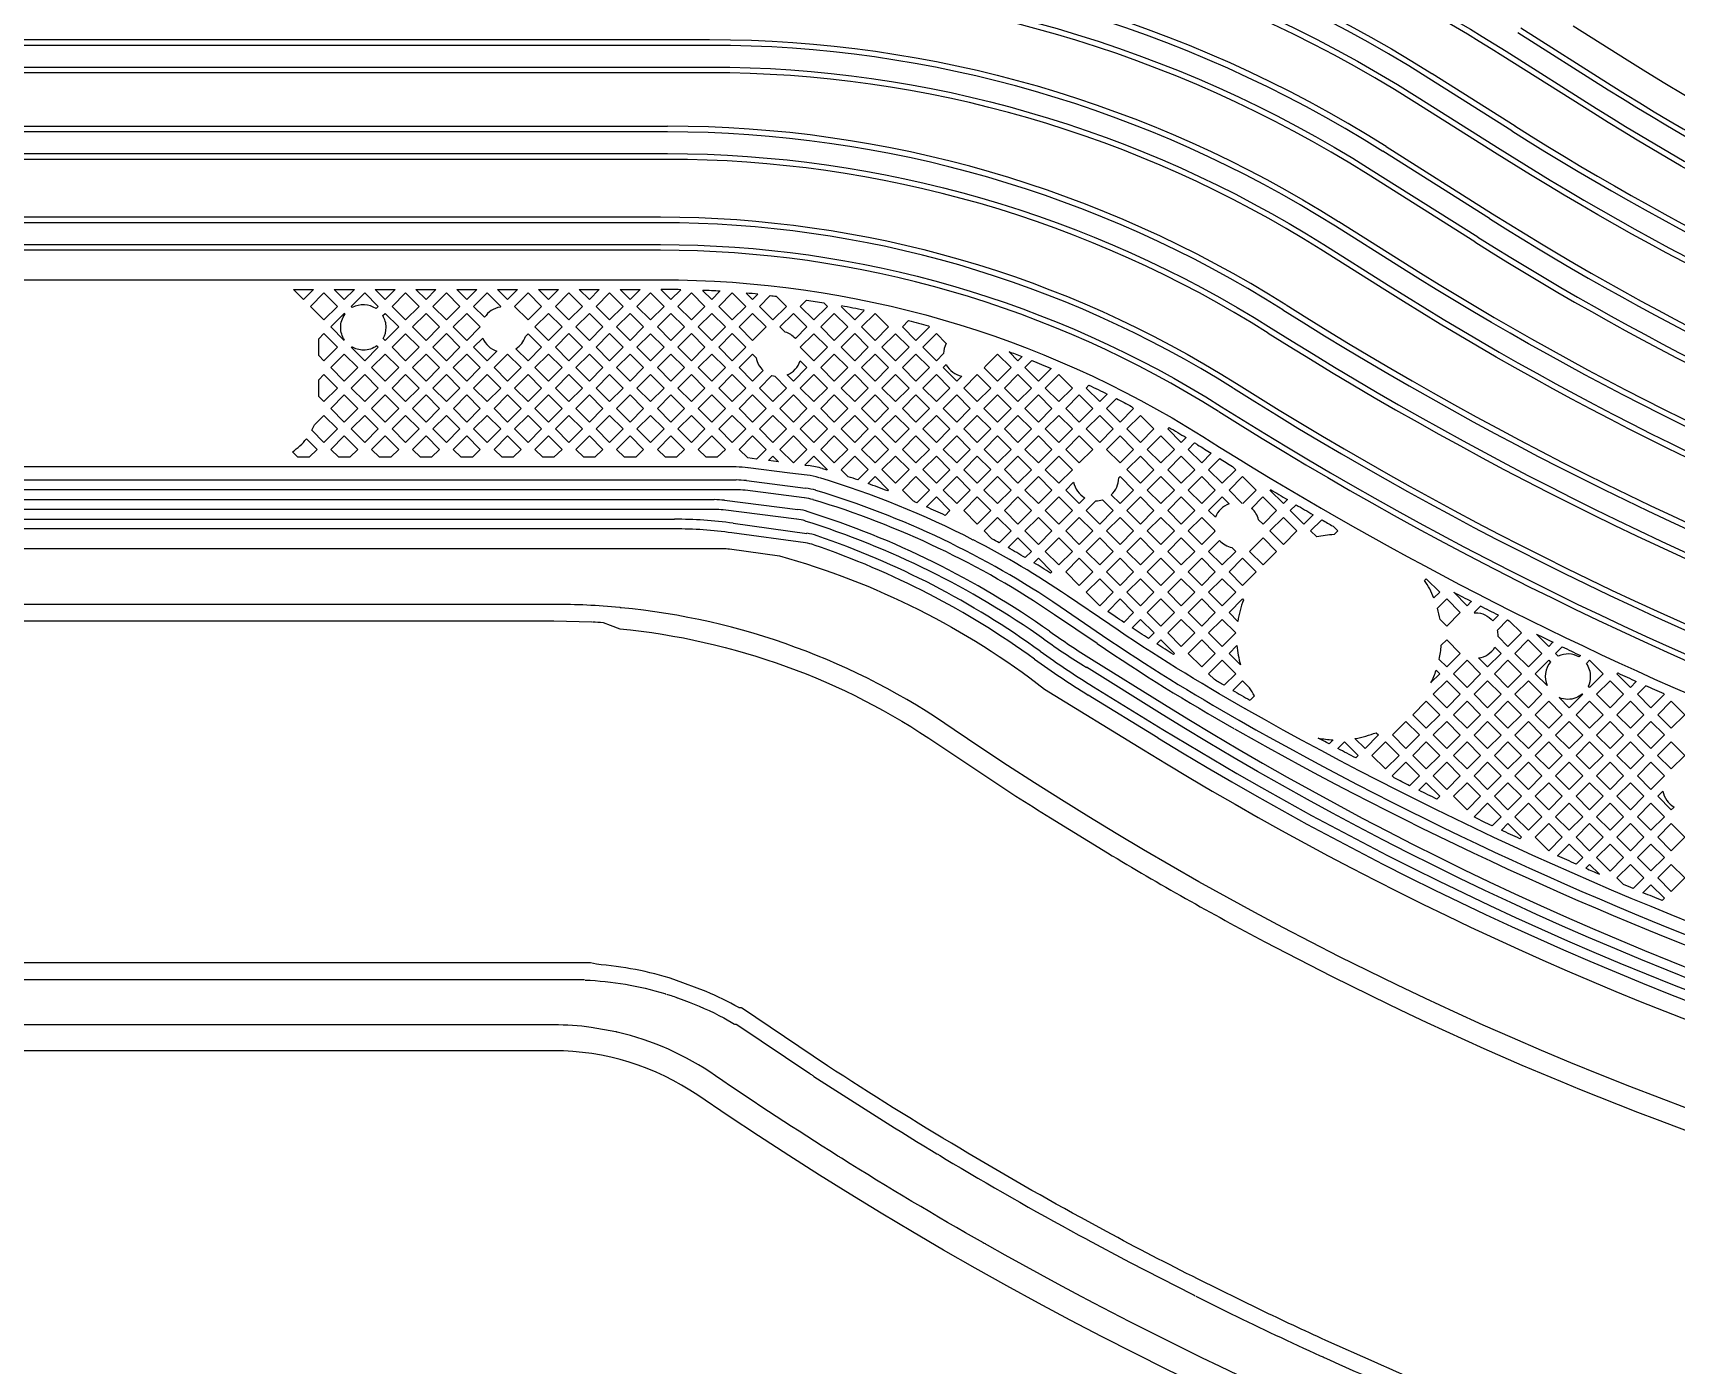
# Model space of a CAD drawing. Extents: x 3103 to 3424, y -52 to 175.
# Drawn here: x 3162.12 to 3174.98, y -17.54 to -7.11 of the extents above; entities that cross this region are included whole.
import ezdxf

# ---------------------------------------------------------------- set-up
doc = ezdxf.new("R2010")
doc.units = 0
doc.layers.add('gbr-dxf_layer0', color=7, linetype='Continuous')
doc.layers.add('gbr-outline-dxf_layer1', color=2, linetype='Continuous')

msp = doc.modelspace()

# ---------------------------------------------------------------- linework, layer by layer
at = {"layer": 'gbr-dxf_layer0'}
for p, q in [((3173.766, -7.067), (3174.475, -7.515)), ((3174.599, -7.319), (3174.176, -7.052)), ((3174.451, -7.553), (3173.742, -7.105)), ((3174.336, -7.735), (3173.627, -7.287)), ((3173.651, -7.249), (3174.36, -7.697)), ((3173.696, -7.872), (3173.047, -7.462)), ((3173.072, -7.424), (3173.721, -7.834)), ((3173.581, -8.055), (3172.932, -7.645)), ((3172.956, -7.607), (3173.605, -8.017)), ((3173.521, -8.56), (3172.687, -8.033)), ((3172.711, -7.995), (3173.545, -8.522)), ((3173.406, -8.742), (3172.572, -8.215)), ((3172.596, -8.177), (3173.43, -8.704)), ((3172.703, -9.119), (3172.201, -8.802)), ((3172.225, -8.764), (3172.727, -9.081)), ((3164.156, -9.116), (3164.313, -9.116)), ((3164.476, -9.116), (3164.633, -9.116)), ((3164.796, -9.116), (3164.952, -9.116)), ((3165.115, -9.116), (3165.272, -9.116)), ((3165.435, -9.116), (3165.592, -9.116)), ((3165.755, -9.116), (3165.911, -9.116)), ((3166.075, -9.116), (3166.231, -9.116)), ((3166.394, -9.116), (3166.551, -9.116)), ((3166.714, -9.116), (3166.871, -9.116)), ((3164.448, -9.408), (3164.554, -9.514)), ((3168.043, -10.553), (3167.716, -10.511)), ((3167.955, -10.465), (3167.877, -10.455)), ((3168.161, -10.491), (3168.188, -10.494)), ((3144.238, -10.607), (3167.622, -10.607)), ((3167.703, -10.612), (3168.166, -10.671)), ((3168.179, -10.57), (3168.044, -10.553)), ((3144.311, -10.761), (3167.451, -10.761)), ((3167.532, -10.766), (3168.106, -10.838)), ((3168.156, -10.746), (3167.693, -10.688)), ((3171.482, -10.686), (3171.585, -10.79)), ((3144.631, -10.914), (3167.14, -10.914)), ((3168.096, -10.914), (3167.522, -10.842)), ((3168.165, -11.1), (3167.589, -11.021)), ((3167.599, -10.945), (3168.175, -11.025)), ((3170.548, -11.74), (3170.216, -11.514)), ((3170.448, -11.887), (3170.116, -11.662)), ((3170.159, -11.599), (3170.491, -11.824)), ((3171.55, -11.714), (3171.482, -11.645)), ((3171.482, -11.965), (3171.544, -11.903)), ((3171.571, -12.055), (3171.482, -11.965)), ((3173.972, -12.217), (3173.879, -12.125)), ((3170.924, -12.625), (3170.38, -12.291)), ((3170.42, -12.226), (3170.964, -12.56))]:
    msp.add_line(p, q, dxfattribs=at)
at = {"layer": 'gbr-dxf_layer0', "linetype": 'Continuous'}
for points in [[(3185.036, -7.653), (3184.489, -7.653, -0.154892), (3174.641, -4.636, 0.091197), (3169.846, -2.465, 0.044548), (3167.16, -2.062)], [(3169.713, -2.564, -0.079641), (3169.721, -2.566, -0.001637), (3169.816, -2.589, -0.024256), (3171.155, -2.991, -0.02103), (3172.28, -3.443, -0.018687), (3173.245, -3.923, -0.026283), (3174.535, -4.717, 0.139031), (3183.385, -7.756)], [(3145, -5.339), (3167.052, -5.339, -0.141794), (3173.651, -7.249)], [(3173.627, -7.287, 0.141794), (3167.052, -5.384), (3145, -5.384)], [(3144.288, -5.756), (3144.29, -5.757, 0.063979), (3144.55, -5.804), (3167.465, -5.804, -0.14163), (3173.071, -7.424)], [(3173.047, -7.462, 0.14163), (3167.465, -5.849), (3144.549, -5.849)], [(3144.225, -5.963, 0.065192), (3144.544, -6.019), (3167.465, -6.019, -0.141632), (3172.956, -7.606)], [(3172.932, -7.645, 0.141632), (3167.465, -6.064), (3144.544, -6.064)], [(3143.92, -6.694), (3167.464, -6.694, -0.141634), (3172.596, -8.177)], [(3172.572, -8.215, 0.141634), (3167.464, -6.739), (3143.92, -6.739)], [(3145.166, -7.158), (3167.415, -7.158, -0.14163), (3172.34, -8.582)], [(3172.316, -8.62, 0.14163), (3167.415, -7.203), (3145.166, -7.203)], [(3183.561, -10.221), (3182.365, -10.078, -0.015657), (3181.207, -9.902, -0.16381), (3181.099, -9.938, -0.262677), (3180.947, -9.852, -0.013726), (3179.945, -9.625, -0.17168), (3179.833, -9.664, -0.308613), (3179.668, -9.551, -0.074387), (3174.599, -7.319)], [(3145.165, -7.373), (3167.414, -7.373, -0.141633), (3172.225, -8.764)], [(3172.201, -8.802, 0.141633), (3167.414, -7.418), (3145.165, -7.418)], [(3183.546, -10.498), (3182.332, -10.353, -0.111451), (3174.451, -7.553)], [(3174.475, -7.515, 0.111451), (3182.338, -10.308), (3183.55, -10.453), (3191.562, -10.453, 0.097445), (3195.403, -9.698, -0.02167), (3195.668, -9.599)], [(3174.36, -7.697, 0.111452), (3182.312, -10.522), (3183.537, -10.669), (3191.561, -10.669)], [(3144.2, -8.263, -0.198881), (3145.231, -7.836), (3167.085, -7.836)], [(3183.533, -10.714), (3182.306, -10.567, -0.111452), (3174.336, -7.735)], [(3167.085, -7.881), (3145.231, -7.881, 0.198881), (3144.231, -8.295), (3143.85, -8.676, -0.171305), (3143.768, -8.716)], [(3145.231, -8.051), (3167.085, -8.051, -0.141631), (3171.813, -9.418)], [(3171.788, -9.456, 0.141631), (3167.085, -8.096), (3145.231, -8.096)], [(3183.492, -11.387), (3182.73, -11.296, -0.111852), (3173.582, -8.055)], [(3173.606, -8.017, 0.111852), (3182.735, -11.252), (3183.496, -11.342), (3191.562, -11.342, 0.097439), (3195.739, -10.52)], [(3171.515, -9.889, 0.141628), (3167.031, -8.592), (3145.825, -8.592, 0.131754), (3144.651, -8.907)], [(3145.825, -8.547), (3167.031, -8.547, -0.141628), (3171.539, -9.851)], [(3182.848, -12.473, -0.11262), (3172.818, -8.937), (3172.316, -8.62)], [(3172.341, -8.582), (3172.842, -8.899, 0.11262), (3182.853, -12.429)], [(3144.737, -9.055, -0.131762), (3145.826, -8.763), (3167.031, -8.763, -0.141631), (3171.424, -10.033)], [(3171.4, -10.071, 0.141631), (3167.031, -8.808), (3145.826, -8.808, 0.131761), (3144.759, -9.094)], [(3145.826, -9.039), (3167.031, -9.039, -0.141628), (3171.277, -10.267)], [(3183.412, -12.755), (3182.823, -12.688, -0.112619), (3172.703, -9.119)], [(3172.727, -9.081, 0.112619), (3182.829, -12.643), (3183.416, -12.711), (3191.554, -12.711, 0.097433), (3196.25, -11.787)], [(3171.928, -9.236, 0.112908), (3183.384, -13.268), (3191.562, -13.268)], [(3164.556, -9.511, -0.149156), (3164.526, -9.412, -0.15887), (3164.56, -9.307), (3164.554, -9.302), (3164.448, -9.408)], [(3171.813, -9.418, 0.11302), (3183.372, -13.483), (3191.562, -13.483)], [(3164.608, -9.567), (3164.714, -9.673), (3164.82, -9.567), (3164.809, -9.556, -0.158861), (3164.704, -9.59, -0.137539), (3164.612, -9.564)], [(3169.883, -9.727), (3169.939, -9.672, -0.005172), (3170.089, -9.733)], [(3170.363, -9.887), (3170.385, -9.865, -0.005052), (3170.528, -9.934)], [(3171.539, -9.851, 0.113281), (3183.343, -13.995), (3191.561, -13.995, 0.09736), (3196.737, -12.977, -0.142087), (3196.764, -12.967), (3199.084, -12.259, -0.071728), (3202.237, -11.771)], [(3171.424, -10.033, 0.113389), (3183.33, -14.21), (3191.561, -14.21)], [(3171.002, -10.207), (3171.013, -10.196, -0.004919), (3171.146, -10.275)], [(3171.277, -10.267, 0.087103), (3180.379, -14.003, 0.026027), (3183.3, -14.485)], [(3171.162, -10.367), (3171.212, -10.316, -0.00098), (3171.236, -10.331, 0.00112), (3171.342, -10.398)], [(3167.715, -10.511, 0.031447), (3167.622, -10.505), (3144.238, -10.505, 0.037612), (3143.983, -10.524, -0.162681), (3143.959, -10.521), (3143.809, -10.442, -0.027352), (3143.668, -10.465)], [(3167.693, -10.688, 0.031476), (3167.622, -10.683), (3144.238, -10.683, 0.057691), (3143.89, -10.724)], [(3171.961, -10.846), (3172.007, -10.801, 0.001374), (3172.14, -10.879)], [(3167.522, -10.842, 0.031209), (3167.451, -10.837), (3144.311, -10.837)], [(3167.589, -11.021, 0.034651), (3167.14, -10.99), (3144.631, -10.99, 0.078873), (3144.402, -11.026)], [(3144.16, -11.265, -0.068819), (3144.323, -11.186), (3144.442, -11.147, -0.075403), (3144.467, -11.143), (3167.518, -11.143, -0.034266), (3167.571, -11.147), (3167.962, -11.201, -0.096807), (3170.038, -12.244), (3170.813, -12.721, 0.127689), (3183.375, -16.582), (3183.384, -16.582, -0.055467), (3183.389, -16.582, 0.010906), (3184.529, -16.607), (3190.008, -16.607, 0.010952), (3191.144, -16.582, -0.055702), (3191.15, -16.582), (3191.158, -16.582, 0.090213), (3200.211, -14.517, -0.101418), (3202.461, -14.055)], [(3171.482, -11.645), (3171.588, -11.539), (3171.595, -11.547, 0.05408), (3171.55, -11.714)], [(3218.002, -17.373), (3212.812, -16.458), (3212.545, -16.354), (3203.367, -14.736, 0.143732), (3200.29, -15.079, -0.100607), (3189.865, -17.198), (3184.364, -17.198, -0.15063), (3169.33, -12.563, 0.128354), (3166.723, -11.607, -0.064739), (3166.717, -11.607, -0.058104), (3166.711, -11.606, 0.023513), (3166.195, -11.581), (3146.046, -11.581), (3145.299, -11.613)], [(3145.398, -11.743), (3145.409, -11.738, -0.126864), (3145.415, -11.736), (3145.989, -11.711, -0.055702), (3145.995, -11.711), (3166.195, -11.709), (3166.493, -11.717)], [(3173.591, -11.666, -0.001397), (3173.45, -11.595), (3173.4, -11.645)], [(3173.402, -11.647, -0.013113), (3173.411, -11.647, -0.221079), (3173.547, -11.71), (3173.591, -11.666)], [(3166.497, -11.717, -0.003948), (3166.581, -11.723), (3166.636, -11.743)], [(3166.636, -11.743), (3166.711, -11.772, -0.12627), (3169.202, -12.676), (3169.813, -13.082, 0.002981), (3170.083, -13.253), (3170.529, -13.527, 0.013182), (3171.762, -14.224), (3172.284, -14.494), (3172.735, -14.716, 0.097311), (3182.765, -17.316), (3183.282, -17.341, -0.055033), (3183.288, -17.342, 0.010023), (3184.365, -17.363), (3189.865, -17.363, 0.010023), (3190.941, -17.342, -0.055026), (3190.947, -17.341), (3190.956, -17.341, 0.000637), (3191.02, -17.339, -0.055256), (3191.026, -17.338), (3191.035, -17.338, 0.003901), (3191.453, -17.316, -0.059518), (3191.459, -17.316)], [(3171.61, -12.4, 0.006593), (3171.608, -12.398, -0.019971), (3170.548, -11.74)], [(3174.039, -11.965), (3174.091, -11.913, 0.001409), (3174.234, -11.982)], [(3174.234, -11.982), (3174.223, -11.993, 0.242875), (3174.06, -11.986), (3174.039, -11.965)], [(3190.004, -16.297), (3184.474, -16.297, -0.140029), (3170.937, -12.43), (3170.365, -12.074)], [(3170.405, -12.009), (3170.977, -12.365, 0.140029), (3184.474, -16.221), (3190.004, -16.221)], [(3173.879, -12.125), (3173.985, -12.019), (3173.999, -12.033, 0.282666), (3173.972, -12.217)], [(3171.646, -12.332), (3171.682, -12.297, -0.023194), (3171.643, -12.235), (3171.588, -12.179), (3171.511, -12.255)], [(3174.519, -12.125), (3174.526, -12.118, 0.001417), (3174.671, -12.185)], [(3174.888, -12.282, -0.001381), (3174.745, -12.218), (3174.679, -12.285)], [(3174.25, -12.283, -0.176964), (3174.135, -12.325, -0.100729), (3174.066, -12.311)], [(3180.557, -15.64, -0.03679), (3176.52, -14.598, -0.047484), (3171.613, -12.401)], [(3171.562, -12.489, 0.084449), (3180.54, -15.74), (3180.697, -15.765, 0.03745), (3184.58, -16.056)], [(3172.296, -12.642), (3172.265, -12.673, -0.000876), (3172.18, -12.628)], [(3166.481, -14.389), (3151.742, -14.389, 0.235173), (3151.718, -14.408), (3151.562, -14.564, -0.202179), (3151.552, -14.568), (3142.553, -14.568, -0.396842), (3142.54, -14.556, 0.407279), (3142.22, -14.273), (3141.378, -14.273, -0.202119), (3141.369, -14.269), (3141.089, -13.988, -0.202117), (3141.085, -13.979)], [(3167.661, -14.741), (3167.649, -14.741, -0.123407), (3167.643, -14.739, 0.026471), (3167.388, -14.613), (3167.134, -14.518, 0.057621), (3166.528, -14.4), (3166.483, -14.389)], [(3162.039, -14.519), (3163.271, -14.519, -0.0269), (3163.29, -14.518, -0.026894), (3163.309, -14.519), (3164.541, -14.519, -0.0269), (3164.56, -14.518, -0.026894), (3164.579, -14.519), (3165.072, -14.519)], [(3165.076, -14.519), (3165.819, -14.519, -0.016878), (3165.83, -14.518, -0.016971), (3165.842, -14.519), (3166.429, -14.519, -0.105825), (3166.434, -14.52)], [(3166.44, -14.523, -0.062025), (3167.063, -14.629, -0.091727), (3167.072, -14.632)], [(3167.077, -14.633), (3167.103, -14.642, -0.067956), (3167.149, -14.658), (3167.16, -14.662)], [(3167.163, -14.663), (3167.214, -14.68, -0.033362), (3167.525, -14.82), (3167.61, -14.868)], [(3173.565, -17.911, -0.008708), (3172.617, -17.514), (3172.239, -17.345, -0.004784), (3171.728, -17.106), (3171.24, -16.866, -0.00686), (3170.522, -16.493), (3170.384, -16.418, -0.009863), (3169.373, -15.841, -0.010348), (3168.337, -15.194), (3167.665, -14.742)], [(3185.189, -20.491), (3184.364, -20.491, -0.037066), (3179.935, -20.162), (3179.058, -20.018, -0.066754), (3179.051, -20.017, -0.064721), (3179.045, -20.015, -0.084374), (3169.591, -16.6, -0.000313), (3169.568, -16.587, -0.058015), (3169.563, -16.585, -0.056518), (3169.558, -16.582, -0.010789), (3168.447, -15.919, -0.000308), (3168.425, -15.905, -0.054309), (3168.421, -15.903, -0.05371), (3168.416, -15.9, -0.009533), (3167.46, -15.273, 0.096225), (3166.692, -14.931, -0.060789), (3166.686, -14.93, -0.060727), (3166.68, -14.928), (3166.488, -14.894, 0.033416), (3166.195, -14.874), (3160.755, -14.874)], [(3167.613, -14.868), (3167.619, -14.868, -0.150569), (3167.627, -14.871), (3168.199, -15.256, -0.040378), (3168.223, -15.272), (3168.232, -15.278, 0.009159), (3169.151, -15.857), (3169.194, -15.883, -0.042294), (3169.219, -15.898), (3169.254, -15.92, 0.010229), (3170.307, -16.521), (3170.363, -16.551, -0.014246), (3170.372, -16.556), (3170.702, -16.733), (3171.198, -16.987, -0.03023), (3171.217, -16.997)], [(3171.222, -17), (3171.499, -17.137, 0.006492), (3172.195, -17.465, -0.049044), (3172.227, -17.479, 0.01195), (3173.53, -18.034, -0.040438), (3173.556, -18.045, 0.009922), (3174.658, -18.457, -0.046598), (3174.689, -18.468, 0.010228), (3175.841, -18.846, -0.047986), (3175.874, -18.855, 0.010282), (3177.047, -19.186, -0.041066), (3177.075, -19.193, 0.009148), (3178.129, -19.445, -0.04044), (3178.157, -19.451)]]:
    msp.add_lwpolyline(points, format="xyb", dxfattribs=at)
for points in [[(3164.313, -9.116), (3164.235, -9.194), (3164.156, -9.116)], [(3164.633, -9.116), (3164.554, -9.194), (3164.476, -9.116)], [(3164.952, -9.116), (3164.874, -9.194), (3164.796, -9.116)], [(3165.272, -9.116), (3165.194, -9.194), (3165.115, -9.116)], [(3165.592, -9.116), (3165.513, -9.194), (3165.435, -9.116)], [(3165.911, -9.116), (3165.833, -9.194), (3165.755, -9.116)], [(3166.231, -9.116), (3166.153, -9.194), (3166.075, -9.116)], [(3166.551, -9.116), (3166.473, -9.194), (3166.394, -9.116)], [(3166.871, -9.116), (3166.792, -9.194), (3166.714, -9.116)], [(3167.189, -9.117), (3167.112, -9.194), (3167.034, -9.116)], [(3167.496, -9.129), (3167.432, -9.194), (3167.36, -9.122)], [(3167.793, -9.152), (3167.751, -9.194), (3167.702, -9.144)], [(3168.445, -9.248), (3168.551, -9.354), (3168.626, -9.279)], [(3169.861, -9.641), (3169.829, -9.673), (3169.759, -9.603)], [(3170.089, -9.733), (3169.989, -9.833), (3169.883, -9.727)], [(3170.528, -9.934), (3170.469, -9.993), (3170.363, -9.887)], [(3171.146, -10.275), (3171.108, -10.313), (3171.002, -10.207)], [(3167.877, -10.455), (3167.911, -10.421), (3167.955, -10.465)], [(3168.337, -10.527), (3168.231, -10.42), (3168.161, -10.491)], [(3171.342, -10.398), (3171.268, -10.473), (3171.162, -10.367)], [(3171.589, -10.791), (3171.694, -10.686), (3171.588, -10.58), (3171.482, -10.686)], [(3171.801, -10.686), (3171.907, -10.792), (3171.939, -10.761)], [(3172.14, -10.879), (3172.067, -10.952), (3171.961, -10.846)], [(3173.013, -11.393), (3173.026, -11.38), (3173.132, -11.485), (3173.086, -11.531)], [(3173.379, -11.558), (3173.346, -11.592), (3173.241, -11.486)], [(3174.018, -11.878), (3173.985, -11.911), (3173.889, -11.815)], [(3173.104, -12.097), (3173.132, -12.125), (3173.063, -12.194)], [(3174.671, -12.185), (3174.625, -12.231), (3174.519, -12.125)], [(3174.066, -12.311), (3174.145, -12.391), (3174.251, -12.285)], [(3174.679, -12.285), (3174.785, -12.391), (3174.891, -12.285)], [(3174.275, -13.648), (3174.305, -13.617), (3174.383, -13.695)]]:
    msp.add_lwpolyline(points, dxfattribs=at)
for points in [[(3164.289, -9.248), (3164.395, -9.142), (3164.5, -9.248), (3164.394, -9.354)], [(3164.928, -9.248), (3165.034, -9.142), (3165.14, -9.248), (3165.034, -9.354)], [(3165.248, -9.248), (3165.354, -9.142), (3165.46, -9.248), (3165.354, -9.354)], [(3165.887, -9.248), (3165.993, -9.142), (3166.099, -9.248), (3165.993, -9.354)], [(3166.207, -9.248), (3166.313, -9.142), (3166.419, -9.248), (3166.313, -9.354)], [(3166.526, -9.248), (3166.632, -9.142), (3166.738, -9.248), (3166.632, -9.354)], [(3166.846, -9.248), (3166.952, -9.142), (3167.058, -9.248), (3166.952, -9.354)], [(3167.166, -9.248), (3167.272, -9.142), (3167.378, -9.248), (3167.272, -9.354)], [(3167.486, -9.248), (3167.591, -9.142), (3167.697, -9.248), (3167.592, -9.354)], [(3165.088, -9.408), (3165.194, -9.302), (3165.3, -9.408), (3165.194, -9.514)], [(3165.407, -9.408), (3165.513, -9.302), (3165.619, -9.408), (3165.513, -9.514)], [(3166.047, -9.408), (3166.153, -9.302), (3166.259, -9.408), (3166.153, -9.514)], [(3166.367, -9.408), (3166.473, -9.302), (3166.579, -9.408), (3166.473, -9.514)], [(3166.686, -9.408), (3166.792, -9.302), (3166.898, -9.408), (3166.792, -9.514)], [(3167.006, -9.408), (3167.112, -9.302), (3167.218, -9.408), (3167.112, -9.514)], [(3167.326, -9.408), (3167.432, -9.302), (3167.538, -9.408), (3167.432, -9.514)], [(3167.645, -9.408), (3167.751, -9.302), (3167.857, -9.408), (3167.751, -9.514)], [(3168.285, -9.408), (3168.391, -9.302), (3168.497, -9.408), (3168.391, -9.514)], [(3168.605, -9.408), (3168.71, -9.302), (3168.816, -9.408), (3168.711, -9.514)], [(3164.354, -9.502), (3164.394, -9.461), (3164.5, -9.567), (3164.395, -9.673), (3164.354, -9.632)], [(3164.928, -9.567), (3165.034, -9.462), (3165.14, -9.567), (3165.034, -9.673)], [(3165.248, -9.567), (3165.354, -9.461), (3165.46, -9.567), (3165.354, -9.673)], [(3166.207, -9.567), (3166.313, -9.461), (3166.419, -9.567), (3166.313, -9.673)], [(3166.526, -9.567), (3166.632, -9.461), (3166.738, -9.567), (3166.632, -9.673)], [(3166.846, -9.567), (3166.952, -9.462), (3167.058, -9.567), (3166.952, -9.673)], [(3167.166, -9.567), (3167.272, -9.461), (3167.378, -9.567), (3167.272, -9.673)], [(3167.486, -9.567), (3167.592, -9.461), (3167.698, -9.567), (3167.592, -9.673)], [(3168.125, -9.567), (3168.231, -9.462), (3168.337, -9.568), (3168.231, -9.673)], [(3168.445, -9.568), (3168.551, -9.461), (3168.657, -9.567), (3168.551, -9.674)], [(3168.764, -9.567), (3168.87, -9.462), (3168.976, -9.567), (3168.87, -9.673)], [(3164.448, -9.727), (3164.554, -9.621), (3164.66, -9.727), (3164.554, -9.833)], [(3164.768, -9.727), (3164.874, -9.621), (3164.98, -9.727), (3164.874, -9.833)], [(3165.088, -9.727), (3165.194, -9.621), (3165.3, -9.727), (3165.194, -9.833)], [(3165.407, -9.727), (3165.513, -9.621), (3165.619, -9.727), (3165.513, -9.833)], [(3165.727, -9.727), (3165.833, -9.621), (3165.939, -9.727), (3165.833, -9.833)], [(3166.047, -9.727), (3166.153, -9.621), (3166.259, -9.727), (3166.153, -9.833)], [(3166.367, -9.727), (3166.473, -9.621), (3166.579, -9.727), (3166.473, -9.833)], [(3166.686, -9.727), (3166.792, -9.621), (3166.898, -9.727), (3166.792, -9.833)], [(3167.006, -9.727), (3167.112, -9.621), (3167.218, -9.727), (3167.112, -9.833)], [(3167.326, -9.727), (3167.432, -9.621), (3167.538, -9.727), (3167.432, -9.833)], [(3168.285, -9.727), (3168.391, -9.621), (3168.497, -9.727), (3168.391, -9.833)], [(3168.604, -9.727), (3168.711, -9.621), (3168.816, -9.727), (3168.71, -9.833)], [(3168.924, -9.727), (3169.03, -9.621), (3169.136, -9.727), (3169.03, -9.833)], [(3164.354, -9.952), (3164.354, -9.822), (3164.395, -9.781), (3164.501, -9.887), (3164.395, -9.993)], [(3164.608, -9.887), (3164.714, -9.781), (3164.82, -9.887), (3164.714, -9.993)], [(3164.928, -9.887), (3165.034, -9.781), (3165.14, -9.887), (3165.034, -9.993)], [(3165.248, -9.887), (3165.354, -9.781), (3165.46, -9.887), (3165.354, -9.993)], [(3165.567, -9.887), (3165.673, -9.781), (3165.779, -9.887), (3165.673, -9.993)], [(3165.887, -9.887), (3165.993, -9.781), (3166.099, -9.887), (3165.993, -9.993)], [(3166.207, -9.887), (3166.313, -9.781), (3166.419, -9.887), (3166.313, -9.993)], [(3166.526, -9.887), (3166.632, -9.781), (3166.738, -9.887), (3166.632, -9.993)], [(3166.846, -9.887), (3166.952, -9.781), (3167.058, -9.887), (3166.952, -9.993)], [(3167.166, -9.887), (3167.272, -9.781), (3167.378, -9.887), (3167.272, -9.993)], [(3167.486, -9.887), (3167.592, -9.781), (3167.697, -9.887), (3167.591, -9.993)], [(3168.125, -9.887), (3168.231, -9.781), (3168.337, -9.887), (3168.231, -9.993)], [(3168.445, -9.887), (3168.551, -9.781), (3168.656, -9.887), (3168.551, -9.993)], [(3168.764, -9.887), (3168.87, -9.781), (3168.976, -9.887), (3168.87, -9.993)], [(3169.084, -9.887), (3169.19, -9.781), (3169.296, -9.887), (3169.19, -9.993)], [(3169.404, -9.887), (3169.51, -9.781), (3169.616, -9.887), (3169.51, -9.993)], [(3169.723, -9.887), (3169.829, -9.781), (3169.935, -9.887), (3169.829, -9.993)], [(3170.043, -9.887), (3170.149, -9.781), (3170.255, -9.887), (3170.149, -9.993)], [(3164.448, -10.047), (3164.554, -9.941), (3164.66, -10.047), (3164.554, -10.153)], [(3164.768, -10.047), (3164.874, -9.941), (3164.98, -10.047), (3164.874, -10.153)], [(3165.088, -10.047), (3165.194, -9.941), (3165.3, -10.047), (3165.194, -10.153)], [(3165.408, -10.047), (3165.513, -9.941), (3165.619, -10.047), (3165.513, -10.153)], [(3165.727, -10.047), (3165.833, -9.941), (3165.939, -10.047), (3165.833, -10.153)], [(3166.047, -10.047), (3166.153, -9.941), (3166.259, -10.047), (3166.153, -10.153)], [(3166.367, -10.047), (3166.473, -9.941), (3166.578, -10.047), (3166.473, -10.153)], [(3166.686, -10.047), (3166.792, -9.941), (3166.898, -10.047), (3166.792, -10.153)], [(3167.006, -10.047), (3167.112, -9.941), (3167.218, -10.047), (3167.112, -10.153)], [(3167.326, -10.047), (3167.432, -9.941), (3167.538, -10.047), (3167.432, -10.153)], [(3167.645, -10.047), (3167.751, -9.941), (3167.857, -10.047), (3167.751, -10.153)], [(3167.965, -10.047), (3168.071, -9.941), (3168.177, -10.047), (3168.071, -10.153)], [(3168.285, -10.047), (3168.391, -9.941), (3168.497, -10.047), (3168.391, -10.153)], [(3168.604, -10.047), (3168.71, -9.941), (3168.816, -10.047), (3168.71, -10.153)], [(3168.924, -10.047), (3169.03, -9.941), (3169.136, -10.047), (3169.03, -10.153)], [(3169.244, -10.047), (3169.35, -9.941), (3169.456, -10.047), (3169.35, -10.153)], [(3169.563, -10.047), (3169.67, -9.941), (3169.776, -10.047), (3169.67, -10.153)], [(3169.883, -10.047), (3169.989, -9.941), (3170.095, -10.047), (3169.989, -10.153)], [(3170.203, -10.047), (3170.309, -9.941), (3170.415, -10.047), (3170.309, -10.153)], [(3164.608, -10.207), (3164.714, -10.101), (3164.82, -10.207), (3164.714, -10.313)], [(3164.928, -10.207), (3165.034, -10.101), (3165.14, -10.207), (3165.034, -10.313)], [(3165.248, -10.207), (3165.354, -10.101), (3165.46, -10.207), (3165.354, -10.313)], [(3165.567, -10.207), (3165.673, -10.101), (3165.779, -10.207), (3165.673, -10.313)], [(3165.887, -10.207), (3165.993, -10.101), (3166.099, -10.207), (3165.993, -10.313)], [(3166.207, -10.207), (3166.313, -10.101), (3166.419, -10.207), (3166.313, -10.313)], [(3166.526, -10.207), (3166.632, -10.101), (3166.738, -10.207), (3166.632, -10.313)], [(3166.846, -10.207), (3166.952, -10.101), (3167.058, -10.207), (3166.952, -10.313)], [(3167.166, -10.207), (3167.272, -10.101), (3167.378, -10.207), (3167.272, -10.313)], [(3167.486, -10.207), (3167.591, -10.101), (3167.697, -10.207), (3167.592, -10.313)], [(3167.805, -10.207), (3167.911, -10.101), (3168.017, -10.207), (3167.911, -10.313)], [(3168.125, -10.207), (3168.231, -10.101), (3168.337, -10.207), (3168.231, -10.313)], [(3168.445, -10.207), (3168.551, -10.101), (3168.657, -10.207), (3168.551, -10.313)], [(3168.764, -10.207), (3168.87, -10.101), (3168.976, -10.207), (3168.87, -10.313)], [(3169.084, -10.207), (3169.19, -10.101), (3169.296, -10.207), (3169.19, -10.313)], [(3169.404, -10.207), (3169.51, -10.101), (3169.616, -10.207), (3169.51, -10.313)], [(3169.723, -10.207), (3169.829, -10.101), (3169.935, -10.207), (3169.829, -10.313)], [(3170.043, -10.207), (3170.149, -10.101), (3170.255, -10.207), (3170.149, -10.313)], [(3170.363, -10.207), (3170.469, -10.101), (3170.575, -10.207), (3170.469, -10.313)], [(3170.682, -10.207), (3170.788, -10.101), (3170.894, -10.207), (3170.788, -10.313)], [(3164.448, -10.367), (3164.554, -10.261), (3164.66, -10.367), (3164.598, -10.429), (3164.511, -10.429)], [(3164.768, -10.367), (3164.874, -10.261), (3164.98, -10.367), (3164.918, -10.429), (3164.83, -10.429)], [(3165.088, -10.367), (3165.194, -10.261), (3165.3, -10.367), (3165.237, -10.429), (3165.15, -10.429)], [(3165.407, -10.367), (3165.513, -10.261), (3165.619, -10.367), (3165.557, -10.429), (3165.47, -10.429)], [(3165.727, -10.367), (3165.833, -10.261), (3165.939, -10.367), (3165.877, -10.429), (3165.79, -10.429)], [(3166.047, -10.367), (3166.153, -10.261), (3166.259, -10.367), (3166.196, -10.429), (3166.109, -10.429)], [(3166.367, -10.367), (3166.473, -10.261), (3166.579, -10.367), (3166.516, -10.429), (3166.429, -10.429)], [(3166.686, -10.367), (3166.792, -10.261), (3166.898, -10.367), (3166.836, -10.429), (3166.749, -10.429)], [(3167.006, -10.367), (3167.112, -10.261), (3167.218, -10.367), (3167.156, -10.429), (3167.068, -10.429)], [(3167.326, -10.367), (3167.432, -10.261), (3167.538, -10.367), (3167.475, -10.429), (3167.388, -10.429)], [(3167.645, -10.367), (3167.751, -10.261), (3167.857, -10.367), (3167.781, -10.443), (3167.713, -10.434)], [(3167.965, -10.367), (3168.071, -10.261), (3168.177, -10.367), (3168.071, -10.473)], [(3168.285, -10.367), (3168.391, -10.261), (3168.497, -10.367), (3168.391, -10.473)], [(3168.605, -10.367), (3168.71, -10.261), (3168.816, -10.367), (3168.71, -10.473)], [(3168.924, -10.367), (3169.03, -10.261), (3169.136, -10.367), (3169.03, -10.473)], [(3169.244, -10.367), (3169.35, -10.261), (3169.456, -10.367), (3169.35, -10.473)], [(3169.564, -10.367), (3169.67, -10.261), (3169.775, -10.367), (3169.67, -10.473)], [(3169.883, -10.367), (3169.989, -10.261), (3170.095, -10.367), (3169.989, -10.473)], [(3170.203, -10.367), (3170.309, -10.261), (3170.415, -10.367), (3170.308, -10.472)], [(3170.523, -10.367), (3170.629, -10.261), (3170.734, -10.367), (3170.629, -10.473)], [(3170.842, -10.367), (3170.948, -10.261), (3171.054, -10.367), (3170.948, -10.473)], [(3168.764, -10.526), (3168.87, -10.42), (3168.976, -10.526), (3168.87, -10.632)], [(3169.084, -10.526), (3169.19, -10.421), (3169.296, -10.527), (3169.19, -10.632)], [(3169.404, -10.527), (3169.51, -10.42), (3169.616, -10.526), (3169.51, -10.632)], [(3169.723, -10.526), (3169.829, -10.42), (3169.935, -10.527), (3169.829, -10.632)], [(3170.043, -10.527), (3170.149, -10.42), (3170.255, -10.527), (3170.149, -10.633)], [(3170.682, -10.526), (3170.788, -10.42), (3170.894, -10.527), (3170.788, -10.632)], [(3171.002, -10.527), (3171.108, -10.421), (3171.214, -10.527), (3171.108, -10.632)], [(3169.244, -10.686), (3169.35, -10.58), (3169.456, -10.686), (3169.35, -10.792)], [(3169.563, -10.686), (3169.67, -10.58), (3169.776, -10.686), (3169.669, -10.792)], [(3169.883, -10.686), (3169.989, -10.58), (3170.095, -10.686), (3169.989, -10.792)], [(3170.842, -10.686), (3170.948, -10.58), (3171.054, -10.686), (3170.948, -10.792)], [(3171.162, -10.686), (3171.268, -10.58), (3171.374, -10.686), (3171.268, -10.792)], [(3169.404, -10.846), (3169.51, -10.74), (3169.616, -10.846), (3169.51, -10.952)], [(3169.723, -10.846), (3169.829, -10.74), (3169.935, -10.846), (3169.829, -10.952)], [(3170.043, -10.846), (3170.149, -10.74), (3170.255, -10.846), (3170.149, -10.952)], [(3170.682, -10.846), (3170.788, -10.74), (3170.894, -10.846), (3170.788, -10.952)], [(3171.002, -10.846), (3171.108, -10.74), (3171.214, -10.846), (3171.108, -10.952)], [(3169.883, -11.006), (3169.989, -10.9), (3170.095, -11.006), (3169.989, -11.112)], [(3170.203, -11.006), (3170.309, -10.9), (3170.415, -11.006), (3170.309, -11.112)], [(3170.523, -11.006), (3170.629, -10.9), (3170.735, -11.006), (3170.629, -11.112)], [(3170.842, -11.006), (3170.948, -10.9), (3171.054, -11.006), (3170.948, -11.112)], [(3171.801, -11.006), (3171.907, -10.9), (3172.013, -11.006), (3171.907, -11.112)], [(3170.043, -11.166), (3170.149, -11.06), (3170.255, -11.166), (3170.149, -11.272)], [(3170.363, -11.166), (3170.469, -11.06), (3170.575, -11.166), (3170.469, -11.272)], [(3170.682, -11.166), (3170.788, -11.06), (3170.894, -11.166), (3170.788, -11.272)], [(3171.002, -11.166), (3171.108, -11.06), (3171.214, -11.166), (3171.108, -11.272)], [(3171.642, -11.166), (3171.748, -11.06), (3171.853, -11.166), (3171.748, -11.272)], [(3170.203, -11.326), (3170.309, -11.22), (3170.415, -11.326), (3170.309, -11.432)], [(3170.523, -11.326), (3170.629, -11.22), (3170.734, -11.326), (3170.629, -11.432)], [(3170.842, -11.326), (3170.948, -11.22), (3171.054, -11.326), (3170.948, -11.432)], [(3171.162, -11.326), (3171.268, -11.22), (3171.374, -11.326), (3171.268, -11.432)], [(3171.482, -11.326), (3171.588, -11.22), (3171.694, -11.326), (3171.588, -11.432)], [(3170.363, -11.486), (3170.469, -11.38), (3170.575, -11.485), (3170.469, -11.592)], [(3170.682, -11.485), (3170.788, -11.38), (3170.894, -11.486), (3170.788, -11.592)], [(3171.002, -11.486), (3171.108, -11.38), (3171.214, -11.486), (3171.108, -11.592)], [(3171.322, -11.486), (3171.428, -11.38), (3171.534, -11.486), (3171.428, -11.592)], [(3170.842, -11.645), (3170.948, -11.539), (3171.054, -11.646), (3170.948, -11.751)], [(3171.162, -11.646), (3171.268, -11.539), (3171.374, -11.645), (3171.268, -11.751)], [(3171.002, -11.805), (3171.108, -11.699), (3171.214, -11.805), (3171.108, -11.911)], [(3171.322, -11.805), (3171.428, -11.699), (3171.534, -11.805), (3171.428, -11.911)], [(3171.162, -11.965), (3171.268, -11.859), (3171.374, -11.965), (3171.268, -12.071)], [(3173.72, -11.965), (3173.825, -11.859), (3173.931, -11.965), (3173.826, -12.071)], [(3173.24, -12.125), (3173.346, -12.019), (3173.452, -12.125), (3173.346, -12.231)], [(3173.56, -12.125), (3173.666, -12.019), (3173.772, -12.125), (3173.666, -12.231)], [(3173.08, -12.285), (3173.186, -12.179), (3173.292, -12.285), (3173.186, -12.391)], [(3173.4, -12.285), (3173.506, -12.179), (3173.612, -12.285), (3173.506, -12.391)], [(3173.72, -12.285), (3173.826, -12.179), (3173.932, -12.285), (3173.826, -12.391)], [(3174.359, -12.285), (3174.465, -12.179), (3174.571, -12.285), (3174.465, -12.391)], [(3172.92, -12.445), (3173.026, -12.339), (3173.132, -12.445), (3173.026, -12.551)], [(3173.24, -12.445), (3173.346, -12.339), (3173.452, -12.445), (3173.346, -12.551)], [(3173.56, -12.445), (3173.666, -12.339), (3173.772, -12.445), (3173.666, -12.551)], [(3173.879, -12.445), (3173.985, -12.339), (3174.091, -12.445), (3173.985, -12.551)], [(3174.199, -12.445), (3174.305, -12.339), (3174.411, -12.445), (3174.305, -12.551)], [(3174.519, -12.445), (3174.625, -12.339), (3174.731, -12.445), (3174.625, -12.551)], [(3174.839, -12.445), (3174.944, -12.339), (3175.05, -12.445), (3174.944, -12.551)], [(3172.761, -12.604), (3172.866, -12.499), (3172.972, -12.604), (3172.866, -12.71)], [(3173.08, -12.604), (3173.186, -12.499), (3173.292, -12.605), (3173.186, -12.71)], [(3173.4, -12.605), (3173.506, -12.499), (3173.612, -12.605), (3173.506, -12.711)], [(3173.72, -12.605), (3173.826, -12.499), (3173.932, -12.605), (3173.826, -12.71)], [(3174.039, -12.605), (3174.145, -12.499), (3174.251, -12.605), (3174.145, -12.711)], [(3174.359, -12.605), (3174.465, -12.499), (3174.571, -12.605), (3174.465, -12.71)], [(3174.679, -12.605), (3174.785, -12.499), (3174.891, -12.604), (3174.785, -12.71)], [(3172.601, -12.764), (3172.707, -12.658), (3172.813, -12.764), (3172.707, -12.87)], [(3172.92, -12.764), (3173.026, -12.658), (3173.132, -12.764), (3173.026, -12.87)], [(3173.24, -12.764), (3173.346, -12.658), (3173.452, -12.764), (3173.346, -12.87)], [(3173.56, -12.764), (3173.666, -12.658), (3173.772, -12.764), (3173.666, -12.87)], [(3173.879, -12.764), (3173.985, -12.658), (3174.091, -12.765), (3173.986, -12.87)], [(3174.199, -12.765), (3174.305, -12.658), (3174.411, -12.764), (3174.305, -12.87)], [(3174.519, -12.764), (3174.625, -12.658), (3174.731, -12.764), (3174.625, -12.87)], [(3174.838, -12.764), (3174.944, -12.658), (3175.05, -12.764), (3174.945, -12.87)], [(3173.08, -12.924), (3173.186, -12.818), (3173.292, -12.924), (3173.186, -13.03)], [(3173.4, -12.924), (3173.506, -12.818), (3173.612, -12.924), (3173.506, -13.03)], [(3173.72, -12.924), (3173.826, -12.818), (3173.932, -12.924), (3173.826, -13.03)], [(3174.039, -12.924), (3174.145, -12.818), (3174.251, -12.924), (3174.145, -13.03)], [(3174.359, -12.924), (3174.465, -12.818), (3174.571, -12.924), (3174.465, -13.03)], [(3174.679, -12.924), (3174.785, -12.818), (3174.891, -12.924), (3174.785, -13.03)], [(3173.24, -13.084), (3173.346, -12.978), (3173.452, -13.084), (3173.346, -13.19)], [(3173.56, -13.084), (3173.666, -12.978), (3173.772, -13.084), (3173.666, -13.19)], [(3173.88, -13.084), (3173.986, -12.978), (3174.091, -13.084), (3173.985, -13.19)], [(3174.199, -13.084), (3174.305, -12.978), (3174.411, -13.084), (3174.305, -13.19)], [(3174.519, -13.084), (3174.625, -12.978), (3174.731, -13.084), (3174.625, -13.19)], [(3173.72, -13.244), (3173.826, -13.138), (3173.932, -13.244), (3173.826, -13.35)], [(3174.039, -13.244), (3174.145, -13.138), (3174.251, -13.244), (3174.145, -13.35)], [(3174.359, -13.244), (3174.465, -13.138), (3174.571, -13.244), (3174.465, -13.35)], [(3174.679, -13.244), (3174.785, -13.138), (3174.891, -13.244), (3174.785, -13.35)], [(3173.879, -13.404), (3173.985, -13.298), (3174.091, -13.404), (3173.985, -13.51)], [(3174.199, -13.404), (3174.305, -13.298), (3174.411, -13.404), (3174.305, -13.51)], [(3174.519, -13.404), (3174.625, -13.298), (3174.731, -13.404), (3174.625, -13.51)], [(3174.839, -13.404), (3174.945, -13.298), (3175.05, -13.404), (3174.944, -13.51)], [(3174.359, -13.564), (3174.465, -13.458), (3174.571, -13.564), (3174.465, -13.67)], [(3174.679, -13.564), (3174.785, -13.458), (3174.891, -13.564), (3174.785, -13.669)], [(3174.839, -13.723), (3174.944, -13.617), (3175.05, -13.723), (3174.945, -13.829)]]:
    msp.add_lwpolyline(points, close=True, dxfattribs=at)
for points in [[(3164.608, -9.248), (3164.714, -9.142), (3164.82, -9.248), (3164.803, -9.265, 0.282196), (3164.617, -9.257)], [(3165.567, -9.248), (3165.673, -9.142), (3165.779, -9.248), (3165.774, -9.253, 0.213192), (3165.653, -9.333)], [(3167.805, -9.248), (3167.89, -9.163, -0.001542), (3167.937, -9.168), (3168.017, -9.248), (3167.911, -9.354)], [(3168.125, -9.248), (3168.174, -9.199, -0.004362), (3168.309, -9.22), (3168.337, -9.248), (3168.231, -9.354)], [(3164.856, -9.32), (3164.874, -9.302), (3164.98, -9.408), (3164.874, -9.514), (3164.859, -9.499, 0.127706), (3164.882, -9.412, 0.137539)], [(3167.965, -9.408), (3168.071, -9.302), (3168.177, -9.408), (3168.086, -9.499, 0.133198), (3168.007, -9.449)], [(3168.924, -9.408), (3168.973, -9.359, -0.005108), (3169.128, -9.4), (3169.136, -9.408), (3169.03, -9.514)], [(3165.567, -9.567), (3165.639, -9.496, 0.221322), (3165.749, -9.598), (3165.673, -9.673)], [(3165.898, -9.579, 0.177588), (3165.973, -9.482), (3165.993, -9.462), (3166.099, -9.567), (3165.993, -9.673)], [(3169.084, -9.567), (3169.19, -9.461), (3169.267, -9.538, 0.115622), (3169.247, -9.617), (3169.19, -9.673)], [(3167.645, -9.727), (3167.751, -9.621), (3167.78, -9.65, 0.164814), (3167.834, -9.75), (3167.751, -9.833)], [(3169.565, -9.729, 0.016719), (3169.572, -9.719), (3169.67, -9.621), (3169.776, -9.727), (3169.67, -9.833)], [(3168.022, -9.784, 0.221078), (3168.124, -9.674), (3168.177, -9.727), (3168.071, -9.833)], [(3169.244, -9.727), (3169.268, -9.703, 0.223679), (3169.389, -9.794), (3169.35, -9.833)], [(3167.805, -9.887), (3167.903, -9.789, 0.031917), (3167.925, -9.795), (3168.017, -9.887), (3167.911, -9.993)], [(3170.523, -10.047), (3170.6, -9.97, -0.004294), (3170.719, -10.032), (3170.734, -10.047), (3170.629, -10.153)], [(3164.3, -10.218, 0.026115), (3164.32, -10.175), (3164.395, -10.101), (3164.5, -10.207), (3164.394, -10.313)], [(3164.148, -10.386, 0.082516), (3164.258, -10.284), (3164.341, -10.367), (3164.278, -10.429), (3164.191, -10.429)], [(3168.445, -10.527), (3168.551, -10.42), (3168.657, -10.526), (3168.576, -10.607, 0.002846), (3168.499, -10.581)], [(3171.322, -10.527), (3171.409, -10.439, 0.001043), (3171.508, -10.501), (3171.534, -10.527), (3171.428, -10.633)], [(3168.655, -10.635), (3168.71, -10.58), (3168.816, -10.686), (3168.81, -10.693, 0.00576)], [(3168.924, -10.686), (3169.03, -10.58), (3169.136, -10.686), (3169.037, -10.785, 0.001041), (3169.012, -10.774)], [(3170.203, -10.686), (3170.265, -10.624, 0.224048), (3170.354, -10.747), (3170.309, -10.792)], [(3170.56, -10.723, 0.211802), (3170.618, -10.591), (3170.629, -10.58), (3170.735, -10.686), (3170.629, -10.792)], [(3169.113, -10.818), (3169.19, -10.74), (3169.296, -10.846), (3169.258, -10.884, 0.005593)], [(3170.363, -10.846), (3170.44, -10.77, 0.073043), (3170.491, -10.762), (3170.575, -10.846), (3170.469, -10.952)], [(3171.322, -10.846), (3171.428, -10.74), (3171.482, -10.794, 0.220905), (3171.375, -10.899)], [(3171.659, -10.829), (3171.747, -10.74), (3171.854, -10.846), (3171.748, -10.952), (3171.713, -10.918, 0.149618)], [(3169.564, -11.006), (3169.669, -10.9), (3169.775, -11.006), (3169.683, -11.099, 0.002342), (3169.625, -11.067)], [(3171.162, -11.006), (3171.268, -10.9), (3171.367, -10.999, 0.016518), (3171.37, -11.01), (3171.268, -11.112)], [(3172.121, -11.006), (3172.209, -10.919, 0.000903), (3172.296, -10.969), (3172.333, -11.006), (3172.304, -11.035, 0.042711), (3172.168, -11.053)], [(3169.752, -11.137), (3169.829, -11.06), (3169.935, -11.166), (3169.886, -11.215, 0.005419)], [(3171.322, -11.166), (3171.408, -11.08, 0.160564), (3171.504, -11.136), (3171.534, -11.166), (3171.428, -11.272)], [(3169.954, -11.255), (3169.989, -11.22), (3170.095, -11.326), (3170.084, -11.336, 0.005381)], [(3170.532, -11.636), (3170.629, -11.539), (3170.735, -11.645), (3170.658, -11.722, -0.00133), (3170.591, -11.677)], [(3173.114, -11.611), (3173.186, -11.539), (3173.292, -11.645), (3173.186, -11.751), (3173.135, -11.7, 0.028644)], [(3170.723, -11.765), (3170.788, -11.699), (3170.895, -11.805), (3170.851, -11.849, -0.002479)], [(3173.583, -11.782), (3173.663, -11.703), (3173.675, -11.709), (3173.772, -11.805), (3173.666, -11.911), (3173.589, -11.834, 0.013113), (3173.589, -11.825, 0.061732)], [(3170.916, -11.891), (3170.948, -11.859), (3171.054, -11.965), (3171.046, -11.974, -0.002484)], [(3173.128, -12.012, 0.035186), (3173.144, -11.901), (3173.186, -11.859), (3173.292, -11.965), (3173.186, -12.071)], [(3173.436, -12.001, 0.226166), (3173.563, -11.917), (3173.612, -11.965), (3173.506, -12.071)], [(3171.322, -12.125), (3171.428, -12.019), (3171.534, -12.125), (3171.443, -12.215, -0.001455), (3171.367, -12.17)], [(3174.28, -12.044), (3174.305, -12.019), (3174.411, -12.125), (3174.305, -12.231), (3174.296, -12.222, 0.10907), (3174.313, -12.148, 0.156241)], [(3172.468, -12.632, 0.028027), (3172.554, -12.612, 0.026239), (3172.634, -12.586), (3172.653, -12.604), (3172.547, -12.71)], [(3172.335, -12.71), (3172.387, -12.658), (3172.493, -12.764), (3172.474, -12.784, -0.001403)], [(3172.76, -12.924), (3172.866, -12.818), (3172.972, -12.924), (3172.896, -13.001, -0.001203), (3172.776, -12.94)], [(3172.968, -13.037), (3173.026, -12.978), (3173.132, -13.084), (3173.11, -13.107, -0.001414)], [(3174.839, -13.084), (3174.879, -13.044, 0.224412), (3174.967, -13.168), (3174.945, -13.19)], [(3173.4, -13.244), (3173.506, -13.138), (3173.612, -13.244), (3173.541, -13.315, -0.001324), (3173.408, -13.251)], [(3173.614, -13.349), (3173.666, -13.298), (3173.772, -13.404), (3173.759, -13.416, -0.001425)], [(3174.053, -13.55), (3174.145, -13.458), (3174.251, -13.564), (3174.2, -13.615, -0.001435)], [(3174.519, -13.723), (3174.625, -13.617), (3174.731, -13.723), (3174.647, -13.807, -0.000757), (3174.571, -13.776)], [(3174.723, -13.839), (3174.785, -13.777), (3174.891, -13.883), (3174.873, -13.901, -0.00145)]]:
    msp.add_lwpolyline(points, format="xyb", close=True, dxfattribs=at)
at = {"layer": 'gbr-dxf_layer0'}
for centre, radius, start, end in [((3167.464, -16.313), 9.834, 57.7539, 90.0001), ((3167.464, -16.313), 9.789, 57.7539, 90.0001), ((3167.085, -16.911), 9.075, 57.7526, 90), ((3185.31, 10.517), 21.705, 237.7259, 263.2544), ((3167.085, -16.911), 9.03, 57.7527, 90), ((3185.31, 10.517), 21.75, 237.7259, 263.2544), ((3184.987, 9.595), 21.472, 237.7255, 263.3412), ((3184.987, 9.595), 21.427, 237.7255, 263.3413), ((3184.988, 9.594), 21.688, 237.7243, 263.34), ((3184.988, 9.594), 21.643, 237.7243, 263.34), ((3167.031, -16.997), 7.882, 88.8507, 89.978), ((3167.031, -16.997), 7.882, 86.6151, 87.6031), ((3167.031, -16.997), 7.882, 84.4515, 85.1166), ((3167.031, -16.997), 7.882, 78.3248, 79.6392), ((3186.47, 13.791), 27.28, 237.7267, 263.4966), ((3186.47, 13.791), 27.495, 237.7266, 263.5219), ((3167.031, -16.998), 7.882, 68.9539, 69.75), ((3186.47, 13.792), 28.007, 237.727, 263.5814), ((3186.47, 13.792), 28.222, 237.727, 263.6057), ((3168.105, -11.163), 0.674, 73.3404, 82.8749), ((3166.229, -17.386), 7.173, 72.9275, 73.2041), ((3167.622, -11.25), 0.643, 82.7696, 89.9735), ((3168.105, -11.163), 0.496, 73.3551, 82.925), ((3168.105, -11.163), 0.598, 73.647, 82.8724), ((3166.229, -17.386), 7.097, 62.7431, 73.2297), ((3167.45, -11.41), 0.649, 82.7943, 89.9367), ((3168.105, -11.163), 0.42, 73.3559, 82.9241), ((3166.229, -17.386), 6.919, 55.821, 73.2309), ((3166.229, -17.386), 6.995, 55.821, 73.2309), ((3186.471, 13.791), 28.53, 239.0691, 239.3798), ((3167.14, -14.236), 3.322, 82.061, 89.9979), ((3168.048, -11.298), 0.388, 72.6177, 82.839), ((3168.048, -11.298), 0.464, 72.6124, 82.8407), ((3166.145, -17.355), 6.736, 54.7623, 72.5609), ((3166.145, -17.355), 6.812, 54.7623, 72.5609), ((3168.115, -11.46), 0.44, 71.2903, 82.1645), ((3166.139, -17.278), 6.583, 54.0539, 71.2357), ((3168.115, -11.46), 0.364, 71.2866, 82.1562), ((3166.139, -17.278), 6.507, 54.0539, 71.2357), ((3166.23, -17.386), 7.097, 55.833, 62.7521), ((3172.344, -11.837), 0.803, 22.3769, 33.57), ((3186.471, 13.791), 28.53, 242.3736, 242.687), ((3173.964, -6.291), 6.736, 234.744, 238.1023), ((3179.314, 1.186), 15.72, 235.859, 240.4362), ((3186.471, 13.791), 28.53, 243.8333, 244.1219), ((3173.827, -6.682), 6.507, 234.0211, 238.4236), ((3173.964, -6.291), 6.812, 234.7437, 238.1019), ((3179.314, 1.186), 15.796, 235.8591, 240.435), ((3172.344, -11.837), 0.803, 184.7242, 195.7221), ((3173.827, -6.682), 6.584, 234.0209, 238.4235), ((3172.344, -11.837), 0.803, 333.5682, 341.138), ((3179.313, 1.187), 15.542, 239.8681, 240.4362), ((3184.53, 9.543), 25.934, 238.4616, 270), ((3185.606, 12.275), 28.546, 240.4411, 259.7506), ((3184.53, 9.543), 26.011, 238.4616, 270), ((3172.335, -11.853), 0.79, 258.6758, 267.1533), ((3185.606, 12.275), 28.291, 246.3885, 246.6269)]:
    msp.add_arc(centre, radius, start, end, dxfattribs=at)
at = {"layer": 'gbr-outline-dxf_layer1', "linetype": 'Continuous'}
msp.add_lwpolyline([(3140.479, -14.077), (3140.479, -2.478, -0.414215), (3141.479, -1.478), (3166.349, -1.478, -0.152268), (3174.93, -4.153, 0.152268), (3184.364, -7.094), (3189.864, -7.094, 0.101585), (3196.404, -5.751, -0.145892), (3204.975, -4.759), (3222.844, -7.91, -0.414233), (3223.656, -9.069), (3221.641, -20.493, -0.414154), (3220.483, -21.304), (3202.76, -18.178, 0.144694), (3201.633, -18.306, -0.100411), (3189.864, -20.694), (3184.364, -20.694, -0.151026), (3167.323, -15.426, 0.151038), (3166.194, -15.077), (3141.479, -15.077, -0.414215)], format="xyb", close=True, dxfattribs=at)

doc.saveas('drawing.dxf')
